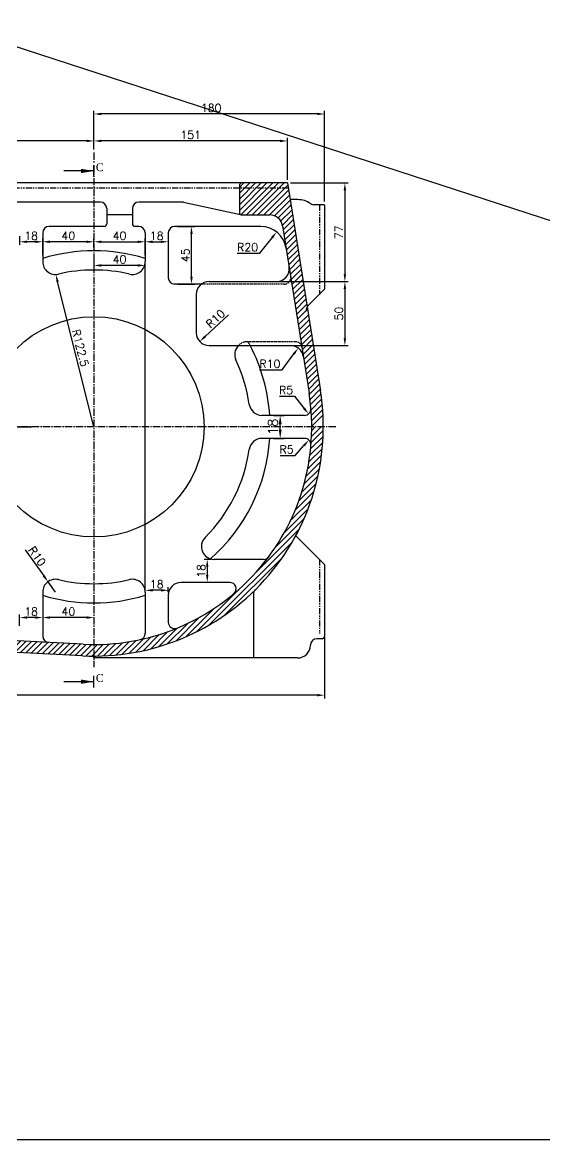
# Model space of a CAD drawing. Header units: millimetres. Extents: x -3508 to 12243, y -3609 to 4092.
# Drawn here: x 5406 to 5814, y 2347 to 3219 of the extents above; entities that cross this region are included whole.
import ezdxf

# ---------------------------------------------------------------- set-up
doc = ezdxf.new("R2010")
doc.units = ezdxf.units.MM
doc.header["$LTSCALE"] = 0.3
doc.header["$PDSIZE"] = -50
for name, pattern in [('CENTER2', [28.575, 19.05, -3.175, 3.175, -3.175]), ('HIDDEN2', [4.7625, 3.175, -1.5875]), ('PHANTOM2', [31.75, 15.875, -3.175, 3.175, -3.175, 3.175, -3.175])]:
    doc.linetypes.add(name, pattern=pattern)
for name, color, linetype in [('center', 1, 'CENTER2'), ('CHAIN ...', 8, 'PHANTOM2'), ('hatch', 6, 'Continuous'), ('hidden', 4, 'HIDDEN2')]:
    doc.layers.add(name, color=color, linetype=linetype)
doc.styles.add('ROMANTIC', font='romantic.ttf')
doc.styles.add('rs', font='romans.shx')
doc.styles.get("Standard").update_dxf_attribs({"font": 'romans.shx', "width": 1.2})
doc.dimstyles.new('ISO-25', dxfattribs={"dimscale": 2.5, "dimtxt": 2.5, "dimasz": 2.5, "dimexe": 0.7, "dimexo": 0.625, "dimtad": 1, "dimdec": 3, "dimlfac": -1, "dimzin": 9, "dimdsep": 46, "dimtxsty": 'Standard', "dimcen": 2.5, "dimclrd": 1, "dimclre": 1, "dimclrt": 7, "dimazin": 0, "dimtfac": 0.65, "dimtdec": 3, "dimtmove": 0, "dimatfit": 3, "dimfxl": 0, "dimtolj": 1, "dimarcsym": 0})
doc.dimstyles.new('sarab', dxfattribs={"dimscale": 3, "dimtxt": 2.5, "dimasz": 2.3, "dimexe": 1, "dimexo": 1, "dimtad": 1, "dimdec": 3, "dimdsep": 46, "dimtxsty": 'rs', "dimcen": 0, "dimclrd": 1, "dimclre": 1, "dimclrt": 7, "dimadec": 3, "dimazin": 2, "dimtfac": 1, "dimtdec": 3, "dimtmove": 0, "dimatfit": 3, "dimfxl": 0, "dimarcsym": 0})

# ---------------------------------------------------------------- blocks, each defined once
blk = doc.blocks.new('*D413')
at = {"color": 1, "lineweight": -2, "transparency": 16777216}
for p, q in [((5032.62, 2858.98), (5032.62, 2691.16)), ((5641.87, 2739.23), (5641.87, 2691.16)), ((5636.12, 2693.66), (5038.37, 2693.66))]:
    blk.add_line(p, q, dxfattribs=at)
at = {"color": 1, "transparency": 16777216}
for points in [[(5038.37, 2694.61), (5038.37, 2692.7), (5032.62, 2693.66)], [(5636.12, 2694.61), (5636.12, 2692.7), (5641.87, 2693.66)]]:
    blk.add_solid(points, dxfattribs=at)
at = {"layer": 'Defpoints', "color": 0, "transparency": 16777216}
for p in [(5032.62, 2861.48), (5641.87, 2741.73), (5032.62, 2693.66)]:
    blk.add_point(p, dxfattribs=at)
at = {"color": 7, "transparency": 16777216, "insert": (5337.25, 2699.98), "char_height": 6.25, "attachment_point": 5, "style": 'rs'}
blk.add_mtext('(609)', dxfattribs=at)
blk = doc.blocks.new('*D659')
at = {"color": 1, "lineweight": -2, "transparency": 16777216}
for p, q in [((5461.87, 3129.04), (5461.87, 3150.09)), ((5636.12, 3147.59), (5467.62, 3147.59)), ((5641.87, 3079.23), (5641.87, 3150.09))]:
    blk.add_line(p, q, dxfattribs=at)
at = {"color": 1, "transparency": 16777216}
for points in [[(5467.62, 3148.55), (5467.62, 3146.64), (5461.87, 3147.59)], [(5636.12, 3148.55), (5636.12, 3146.64), (5641.87, 3147.59)]]:
    blk.add_solid(points, dxfattribs=at)
at = {"layer": 'Defpoints', "color": 0, "transparency": 16777216}
for p in [(5461.87, 3147.59), (5461.87, 3126.54), (5641.87, 3076.73)]:
    blk.add_point(p, dxfattribs=at)
at = {"color": 7, "transparency": 16777216, "insert": (5553.39, 3152.28), "char_height": 6.25, "attachment_point": 5, "style": 'rs'}
blk.add_mtext('180', dxfattribs=at)
blk = doc.blocks.new('*D660')
at = {"color": 1, "lineweight": -2, "transparency": 16777216}
for p, q in [((5461.87, 3043.23), (5461.87, 3050.28)), ((5467.62, 3047.78), (5496.12, 3047.78)), ((5501.87, 3037.28), (5501.87, 3050.28))]:
    blk.add_line(p, q, dxfattribs=at)
at = {"color": 1, "transparency": 16777216}
for points in [[(5467.62, 3048.73), (5467.62, 3046.82), (5461.87, 3047.78)], [(5496.12, 3048.73), (5496.12, 3046.82), (5501.87, 3047.78)]]:
    blk.add_solid(points, dxfattribs=at)
at = {"layer": 'Defpoints', "color": 0, "transparency": 16777216}
for p in [(5501.87, 3047.78), (5461.87, 3040.73), (5501.87, 3034.78)]:
    blk.add_point(p, dxfattribs=at)
at = {"color": 7, "transparency": 16777216, "insert": (5481.87, 3052.46), "char_height": 6.25, "attachment_point": 5, "style": 'rs'}
blk.add_mtext('40', dxfattribs=at)
blk = doc.blocks.new('*D661')
at = {"color": 1, "lineweight": -2, "transparency": 16777216}
for p, q in [((5421.87, 3037.28), (5421.87, 3050.28)), ((5456.12, 3047.78), (5427.62, 3047.78)), ((5461.87, 3043.23), (5461.87, 3050.28))]:
    blk.add_line(p, q, dxfattribs=at)
at = {"color": 1, "transparency": 16777216}
for points in [[(5427.62, 3048.73), (5427.62, 3046.82), (5421.87, 3047.78)], [(5456.12, 3048.73), (5456.12, 3046.82), (5461.87, 3047.78)]]:
    blk.add_solid(points, dxfattribs=at)
at = {"layer": 'Defpoints', "color": 0, "transparency": 16777216}
for p in [(5421.87, 3047.78), (5461.87, 3040.73), (5421.87, 3034.78)]:
    blk.add_point(p, dxfattribs=at)
at = {"color": 7, "transparency": 16777216, "insert": (5441.87, 3052.46), "char_height": 6.25, "attachment_point": 5, "style": 'rs'}
blk.add_mtext('40', dxfattribs=at)
blk = doc.blocks.new('*D662')
at = {"color": 1, "lineweight": -2, "transparency": 16777216}
for p, q in [((5507.62, 3047.78), (5514.12, 3047.78)), ((5519.87, 3052.23), (5519.87, 3045.28))]:
    blk.add_line(p, q, dxfattribs=at)
at = {"color": 1, "transparency": 16777216}
for points in [[(5507.62, 3048.73), (5507.62, 3046.82), (5501.87, 3047.78)], [(5514.12, 3048.73), (5514.12, 3046.82), (5519.87, 3047.78)]]:
    blk.add_solid(points, dxfattribs=at)
at = {"layer": 'Defpoints', "color": 0, "transparency": 16777216}
for p in [(5519.87, 3054.73), (5501.87, 3047.78), (5519.87, 3047.78)]:
    blk.add_point(p, dxfattribs=at)
at = {"color": 7, "transparency": 16777216, "insert": (5510.87, 3052.46), "char_height": 6.25, "attachment_point": 5, "style": 'rs'}
blk.add_mtext('18', dxfattribs=at)
blk = doc.blocks.new('*D663')
at = {"color": 1, "lineweight": -2, "transparency": 16777216}
for p, q in [((5527.37, 3059.73), (5540.5, 3059.73)), ((5538, 3020.48), (5538, 3053.98)), ((5527.37, 3014.73), (5540.5, 3014.73))]:
    blk.add_line(p, q, dxfattribs=at)
at = {"color": 1, "transparency": 16777216}
for points in [[(5537.04, 3053.98), (5538.96, 3053.98), (5538, 3059.73)], [(5537.04, 3020.48), (5538.96, 3020.48), (5538, 3014.73)]]:
    blk.add_solid(points, dxfattribs=at)
at = {"layer": 'Defpoints', "color": 0, "transparency": 16777216}
for p in [(5524.87, 3059.73), (5538, 3059.73), (5524.87, 3014.73)]:
    blk.add_point(p, dxfattribs=at)
at = {"color": 7, "transparency": 16777216, "insert": (5533.31, 3037.23), "char_height": 6.25, "attachment_point": 5, "rotation": 90, "style": 'rs'}
blk.add_mtext('45', dxfattribs=at)
blk = doc.blocks.new('*D664')
at = {"color": 1, "lineweight": -2, "transparency": 16777216}
for p, q in [((5403.87, 3052.23), (5403.87, 3045.28)), ((5416.12, 3047.78), (5409.62, 3047.78))]:
    blk.add_line(p, q, dxfattribs=at)
at = {"color": 1, "transparency": 16777216}
for points in [[(5409.62, 3048.73), (5409.62, 3046.82), (5403.87, 3047.78)], [(5416.12, 3048.73), (5416.12, 3046.82), (5421.87, 3047.78)]]:
    blk.add_solid(points, dxfattribs=at)
at = {"layer": 'Defpoints', "color": 0, "transparency": 16777216}
for p in [(5403.87, 3054.73), (5403.87, 3047.78), (5421.87, 3047.78)]:
    blk.add_point(p, dxfattribs=at)
at = {"color": 7, "transparency": 16777216, "insert": (5412.87, 3052.46), "char_height": 6.25, "attachment_point": 5, "style": 'rs'}
blk.add_mtext('18', dxfattribs=at)
blk = doc.blocks.new('*D414')
at = {"color": 1, "lineweight": -2, "transparency": 16777216}
for p, q in [((5553.25, 2799.73), (5547.79, 2799.73)), ((5550.29, 2793.98), (5550.29, 2787.48)), ((5557.34, 2781.73), (5547.79, 2781.73))]:
    blk.add_line(p, q, dxfattribs=at)
at = {"color": 1, "transparency": 16777216}
for points in [[(5549.33, 2793.98), (5551.25, 2793.98), (5550.29, 2799.73)], [(5549.33, 2787.48), (5551.25, 2787.48), (5550.29, 2781.73)]]:
    blk.add_solid(points, dxfattribs=at)
at = {"layer": 'Defpoints', "color": 0, "transparency": 16777216}
for p in [(5555.75, 2799.73), (5550.29, 2781.73), (5559.84, 2781.73)]:
    blk.add_point(p, dxfattribs=at)
at = {"color": 7, "transparency": 16777216, "insert": (5545.6, 2790.73), "char_height": 6.25, "attachment_point": 5, "rotation": 90, "style": 'rs'}
blk.add_mtext('18', dxfattribs=at)
blk = doc.blocks.new('*D671')
at = {"color": 1, "lineweight": -2, "transparency": 16777216}
for p, q in [((5501.87, 2774.17), (5501.87, 2778.06)), ((5514.12, 2775.56), (5507.62, 2775.56)), ((5519.87, 2774.23), (5519.87, 2778.06))]:
    blk.add_line(p, q, dxfattribs=at)
at = {"color": 1, "transparency": 16777216}
for points in [[(5507.62, 2776.52), (5507.62, 2774.6), (5501.87, 2775.56)], [(5514.12, 2776.52), (5514.12, 2774.6), (5519.87, 2775.56)]]:
    blk.add_solid(points, dxfattribs=at)
at = {"layer": 'Defpoints', "color": 0, "transparency": 16777216}
for p in [(5501.87, 2775.56), (5501.87, 2771.67), (5519.87, 2771.73)]:
    blk.add_point(p, dxfattribs=at)
at = {"color": 7, "transparency": 16777216, "insert": (5510.87, 2780.25), "char_height": 6.25, "attachment_point": 5, "style": 'rs'}
blk.add_mtext('18', dxfattribs=at)
blk = doc.blocks.new('*D672')
at = {"color": 1, "lineweight": -2, "transparency": 16777216}
for p, q in [((5461.87, 3038.23), (5461.87, 3026.81)), ((5496.12, 3029.31), (5467.62, 3029.31)), ((5501.87, 2774.17), (5501.87, 3031.81))]:
    blk.add_line(p, q, dxfattribs=at)
at = {"color": 1, "transparency": 16777216}
for points in [[(5467.62, 3030.27), (5467.62, 3028.35), (5461.87, 3029.31)], [(5496.12, 3030.27), (5496.12, 3028.35), (5501.87, 3029.31)]]:
    blk.add_solid(points, dxfattribs=at)
at = {"layer": 'Defpoints', "color": 0, "transparency": 16777216}
for p in [(5461.87, 3040.73), (5461.87, 3029.31), (5501.87, 2771.67)]:
    blk.add_point(p, dxfattribs=at)
at = {"color": 7, "transparency": 16777216, "insert": (5481.87, 3034), "char_height": 6.25, "attachment_point": 5, "style": 'rs'}
blk.add_mtext('40', dxfattribs=at)
blk = doc.blocks.new('*D673')
at = {"color": 1, "lineweight": -2, "transparency": 16777216}
for p, q in [((5421.87, 2769.17), (5421.87, 2751.81)), ((5456.12, 2754.31), (5427.62, 2754.31))]:
    blk.add_line(p, q, dxfattribs=at)
at = {"color": 1, "transparency": 16777216}
for points in [[(5427.62, 2755.27), (5427.62, 2753.35), (5421.87, 2754.31)], [(5456.12, 2755.27), (5456.12, 2753.35), (5461.87, 2754.31)]]:
    blk.add_solid(points, dxfattribs=at)
at = {"layer": 'Defpoints', "color": 0, "transparency": 16777216}
for p in [(5421.87, 2771.67), (5421.87, 2754.31), (5461.87, 2754.31)]:
    blk.add_point(p, dxfattribs=at)
at = {"color": 7, "transparency": 16777216, "insert": (5441.87, 2759), "char_height": 6.25, "attachment_point": 5, "style": 'rs'}
blk.add_mtext('40', dxfattribs=at)
blk = doc.blocks.new('*D415')
at = {"color": 1, "lineweight": -2, "transparency": 16777216}
for p, q in [((5403.87, 2747.82), (5403.87, 2756.81)), ((5416.12, 2754.31), (5409.62, 2754.31))]:
    blk.add_line(p, q, dxfattribs=at)
at = {"color": 1, "transparency": 16777216}
for points in [[(5409.62, 2755.27), (5409.62, 2753.35), (5403.87, 2754.31)], [(5416.12, 2755.27), (5416.12, 2753.35), (5421.87, 2754.31)]]:
    blk.add_solid(points, dxfattribs=at)
at = {"layer": 'Defpoints', "color": 0, "transparency": 16777216}
for p in [(5403.87, 2754.31), (5421.87, 2754.31), (5403.87, 2745.32)]:
    blk.add_point(p, dxfattribs=at)
at = {"color": 7, "transparency": 16777216, "insert": (5412.87, 2759), "char_height": 6.25, "attachment_point": 5, "style": 'rs'}
blk.add_mtext('18', dxfattribs=at)
blk = doc.blocks.new('*D674')
at = {"color": 1, "lineweight": -2, "transparency": 16777216}
for p, q in [((5602.08, 2912.23), (5610.24, 2912.23)), ((5607.24, 2901.13), (5607.24, 2905.33)), ((5602.08, 2894.23), (5610.24, 2894.23))]:
    blk.add_line(p, q, dxfattribs=at)
at = {"color": 1, "transparency": 16777216}
for points in [[(5606.09, 2905.33), (5608.39, 2905.33), (5607.24, 2912.23)], [(5606.09, 2901.13), (5608.39, 2901.13), (5607.24, 2894.23)]]:
    blk.add_solid(points, dxfattribs=at)
at = {"layer": 'Defpoints', "color": 0, "transparency": 16777216}
for p in [(5599.08, 2912.23), (5607.24, 2912.23), (5599.08, 2894.23)]:
    blk.add_point(p, dxfattribs=at)
at = {"color": 7, "transparency": 16777216, "insert": (5601.61, 2903.23), "char_height": 7.5, "attachment_point": 5, "rotation": 90, "style": 'rs'}
blk.add_mtext('18', dxfattribs=at)
blk = doc.blocks.new('*D675')
at = {"color": 1, "lineweight": -2, "transparency": 16777216}
blk.add_line((5461.87, 2903.23), (5433.55, 3016.49), dxfattribs=at)
at = {"color": 1, "transparency": 16777216}
blk.add_solid([(5434.48, 3016.72), (5432.62, 3016.26), (5432.15, 3022.07)], dxfattribs=at)
at = {"layer": 'Defpoints', "color": 0, "transparency": 16777216}
for p in [(5432.15, 3022.07), (5461.87, 2903.23)]:
    blk.add_point(p, dxfattribs=at)
at = {"color": 7, "transparency": 16777216, "insert": (5451.29, 2964.87), "char_height": 6.25, "attachment_point": 5, "rotation": 284.03992, "style": 'rs'}
blk.add_mtext('R122.5', dxfattribs=at)
blk = doc.blocks.new('*D682')
at = {"color": 1, "lineweight": -2, "transparency": 16777216}
for p, q in [((5242.87, 3062.73), (5242.87, 3129.04)), ((5456.12, 3126.54), (5248.62, 3126.54))]:
    blk.add_line(p, q, dxfattribs=at)
at = {"color": 1, "transparency": 16777216}
for points in [[(5248.62, 3127.49), (5248.62, 3125.58), (5242.87, 3126.54)], [(5456.12, 3127.49), (5456.12, 3125.58), (5461.87, 3126.54)]]:
    blk.add_solid(points, dxfattribs=at)
at = {"layer": 'Defpoints', "color": 0, "transparency": 16777216}
for p in [(5242.87, 3126.54), (5461.87, 3126.54), (5242.87, 3060.23)]:
    blk.add_point(p, dxfattribs=at)
at = {"color": 7, "transparency": 16777216, "insert": (5355.4, 3131.22), "char_height": 6.25, "attachment_point": 5, "style": 'rs'}
blk.add_mtext('219', dxfattribs=at)
blk = doc.blocks.new('*D696')
at = {"color": 1, "lineweight": -2, "transparency": 16777216}
blk.add_line((5566.93, 2990.82), (5548.66, 2973.83), dxfattribs=at)
at = {"color": 1, "transparency": 16777216}
blk.add_solid([(5548.01, 2974.53), (5549.31, 2973.13), (5544.45, 2969.92)], dxfattribs=at)
at = {"layer": 'Defpoints', "color": 0, "transparency": 16777216}
for p in [(5551.77, 2976.73), (5544.45, 2969.92)]:
    blk.add_point(p, dxfattribs=at)
at = {"color": 7, "transparency": 16777216, "insert": (5556.71, 2987.72), "char_height": 6.25, "attachment_point": 5, "rotation": 42.91259, "style": 'rs'}
blk.add_mtext('R10', dxfattribs=at)
blk = doc.blocks.new('*D697')
at = {"color": 1, "lineweight": -2, "transparency": 16777216}
for p, q in [((5408.15, 2807.24), (5422.69, 2786.97)), ((5431.87, 2774.17), (5426.04, 2782.29))]:
    blk.add_line(p, q, dxfattribs=at)
at = {"color": 1, "transparency": 16777216}
blk.add_solid([(5423.47, 2787.52), (5421.91, 2786.41), (5426.04, 2782.29)], dxfattribs=at)
at = {"layer": 'Defpoints', "color": 0, "transparency": 16777216}
for p in [(5426.04, 2782.29), (5431.87, 2774.17)]:
    blk.add_point(p, dxfattribs=at)
at = {"color": 7, "transparency": 16777216, "insert": (5417.55, 2802.17), "char_height": 6.25, "attachment_point": 5, "rotation": 305.6528, "style": 'rs'}
blk.add_mtext('R10', dxfattribs=at)
blk = doc.blocks.new('*D390')
at = {"color": 1, "lineweight": -2, "transparency": 16777216}
for p, q in [((5615.37, 3093.73), (5660.24, 3093.73)), ((5657.74, 3087.98), (5657.74, 3022.48)), ((5604.48, 3016.73), (5660.24, 3016.73))]:
    blk.add_line(p, q, dxfattribs=at)
at = {"color": 1, "transparency": 16777216}
for points in [[(5656.78, 3087.98), (5658.69, 3087.98), (5657.74, 3093.73)], [(5656.78, 3022.48), (5658.69, 3022.48), (5657.74, 3016.73)]]:
    blk.add_solid(points, dxfattribs=at)
at = {"layer": 'Defpoints', "color": 0, "transparency": 16777216}
for p in [(5612.87, 3093.73), (5601.98, 3016.73), (5657.74, 3016.73)]:
    blk.add_point(p, dxfattribs=at)
at = {"color": 7, "transparency": 16777216, "insert": (5653.05, 3055.23), "char_height": 6.25, "attachment_point": 5, "rotation": 90, "style": 'rs'}
blk.add_mtext('77', dxfattribs=at)
blk = doc.blocks.new('*D391')
at = {"color": 1, "lineweight": -2, "transparency": 16777216}
for p, q in [((5657.74, 3010.98), (5657.74, 2972.48)), ((5613.68, 2966.73), (5660.24, 2966.73))]:
    blk.add_line(p, q, dxfattribs=at)
at = {"color": 1, "transparency": 16777216}
for points in [[(5656.78, 3010.98), (5658.69, 3010.98), (5657.74, 3016.73)], [(5656.78, 2972.48), (5658.69, 2972.48), (5657.74, 2966.73)]]:
    blk.add_solid(points, dxfattribs=at)
at = {"layer": 'Defpoints', "color": 0, "transparency": 16777216}
for p in [(5657.74, 3016.73), (5611.18, 2966.73), (5657.74, 2966.73)]:
    blk.add_point(p, dxfattribs=at)
at = {"color": 7, "transparency": 16777216, "insert": (5653.05, 2991.73), "char_height": 6.25, "attachment_point": 5, "rotation": 90, "style": 'rs'}
blk.add_mtext('50', dxfattribs=at)
blk = doc.blocks.new('*D577')
at = {"color": 1, "lineweight": -2, "transparency": 16777216}
for p, q in [((5461.87, 3119.9), (5461.87, 3129.04)), ((5607.12, 3126.54), (5467.62, 3126.54)), ((5612.87, 3096.23), (5612.87, 3129.04))]:
    blk.add_line(p, q, dxfattribs=at)
at = {"color": 1, "transparency": 16777216}
for points in [[(5467.62, 3127.49), (5467.62, 3125.58), (5461.87, 3126.54)], [(5607.12, 3127.49), (5607.12, 3125.58), (5612.87, 3126.54)]]:
    blk.add_solid(points, dxfattribs=at)
at = {"layer": 'Defpoints', "color": 0, "transparency": 16777216}
for p in [(5461.87, 3126.54), (5461.87, 3117.4), (5612.87, 3093.73)]:
    blk.add_point(p, dxfattribs=at)
at = {"color": 7, "transparency": 16777216, "insert": (5537.37, 3131.22), "char_height": 6.25, "attachment_point": 5, "style": 'rs'}
blk.add_mtext('151', dxfattribs=at)
blk = doc.blocks.new('*D585')
at = {"color": 1, "lineweight": -2, "transparency": 16777216}
for p, q in [((5606.74, 2927.27), (5618.42, 2927.27)), ((5618.42, 2927.27), (5625.81, 2917.82))]:
    blk.add_line(p, q, dxfattribs=at)
at = {"color": 1, "transparency": 16777216}
blk.add_solid([(5626.57, 2918.41), (5625.06, 2917.23), (5629.36, 2913.29)], dxfattribs=at)
at = {"layer": 'Defpoints', "color": 0, "transparency": 16777216}
for p in [(5626.28, 2917.23), (5629.36, 2913.29)]:
    blk.add_point(p, dxfattribs=at)
at = {"color": 7, "transparency": 16777216, "insert": (5611.8, 2931.96), "char_height": 6.25, "attachment_point": 5, "style": 'rs'}
blk.add_mtext('R5', dxfattribs=at)
blk = doc.blocks.new('_DatumFilled')
at = {"color": 0, "linetype": 'ByBlock'}
blk.add_solid([(0, 0.58), (-1, 0), (0, -0.58)], dxfattribs=at)
blk = doc.blocks.new('*D586')
at = {"color": 1, "lineweight": -2, "transparency": 16777216}
for p, q in [((5608.82, 2947.77), (5617.89, 2960.15)), ((5591.19, 2947.77), (5608.82, 2947.77))]:
    blk.add_line(p, q, dxfattribs=at)
at = {"color": 1, "transparency": 16777216}
blk.add_solid([(5617.12, 2960.72), (5618.67, 2959.59), (5621.29, 2964.79)], dxfattribs=at)
at = {"layer": 'Defpoints', "color": 0, "transparency": 16777216}
for p in [(5621.29, 2964.79), (5615.38, 2956.73)]:
    blk.add_point(p, dxfattribs=at)
at = {"color": 7, "transparency": 16777216, "insert": (5599.22, 2952.46), "char_height": 6.25, "attachment_point": 5, "style": 'rs'}
blk.add_mtext('R10', dxfattribs=at)
blk = doc.blocks.new('*D587')
at = {"color": 1, "lineweight": -2, "transparency": 16777216}
for p, q in [((5591.4, 3038.86), (5600.88, 3050.94)), ((5573.77, 3038.86), (5591.4, 3038.86))]:
    blk.add_line(p, q, dxfattribs=at)
at = {"color": 1, "transparency": 16777216}
blk.add_solid([(5600.12, 3051.53), (5601.63, 3050.35), (5604.43, 3055.46)], dxfattribs=at)
at = {"layer": 'Defpoints', "color": 0, "transparency": 16777216}
for p in [(5604.43, 3055.46), (5592.08, 3039.73)]:
    blk.add_point(p, dxfattribs=at)
at = {"color": 7, "transparency": 16777216, "insert": (5581.8, 3043.55), "char_height": 6.25, "attachment_point": 5, "style": 'rs'}
blk.add_mtext('R20', dxfattribs=at)
blk = doc.blocks.new('*D588')
at = {"color": 1, "lineweight": -2, "transparency": 16777216}
for p, q in [((5618.81, 2880.94), (5625.77, 2888.67)), ((5607.13, 2880.94), (5618.81, 2880.94))]:
    blk.add_line(p, q, dxfattribs=at)
at = {"color": 1, "transparency": 16777216}
blk.add_solid([(5625.06, 2889.31), (5626.49, 2888.03), (5629.62, 2892.94)], dxfattribs=at)
at = {"layer": 'Defpoints', "color": 0, "transparency": 16777216}
for p in [(5626.28, 2889.23), (5629.62, 2892.94)]:
    blk.add_point(p, dxfattribs=at)
at = {"color": 7, "transparency": 16777216, "insert": (5612.19, 2885.63), "char_height": 6.25, "attachment_point": 5, "style": 'rs'}
blk.add_mtext('R5', dxfattribs=at)

msp = doc.modelspace()

# ---------------------------------------------------------------- hatches: boundary and pattern name
at = {"layer": 'hatch'}
h = msp.add_hatch(dxfattribs=at)
h.set_pattern_fill('ANSI31', color=256, style=0)
h.set_pattern_definition([(45, (1118.387, 3110.5785), (-2.245064, 2.245064), [])])
h.paths.add_polyline_path([(5154.6215, 2739.325), (5154.6215, 2748.3362), (5057.0963, 2753.1992, -0.39969488), (5041.8931, 2769.1794), (5041.8931, 2869.3076), (5044.2013, 2903.2266), (5035.1397, 2903.2266), (5032.8931, 2869.6122), (5032.8931, 2769.1794, 0.39969488), (5056.648, 2744.2104)])
h.paths.add_polyline_path([(5278.6215, 2733.1418), (5278.6215, 2742.153), (5154.6215, 2748.3362), (5154.6215, 2739.325)])
h.paths.add_polyline_path([(5278.6215, 2742.153), (5278.6215, 2733.1418), (5452.9569, 2724.4487, 0.01245641), (5461.8715, 2724.2266), (5461.8715, 2733.2266, -0.01245641), (5453.4051, 2733.4375)])
h.paths.add_polyline_path([(5640.8715, 2903.2266), (5631.8715, 2903.2266, -0.41421356), (5461.8715, 2733.2266), (5461.8715, 2724.2266, 0.41421356)])

# ---------------------------------------------------------------- linework, layer by layer
for p, q in [((2666.3122, 4091.8082), (8019.6586, 2346.5266)), ((5612.8715, 3093.7266), (5047.8715, 3093.7266)), ((5575.3715, 3091.7266), (5575.3715, 3070.7266)), ((5612.8715, 3093.7266), (5638.6578, 2931.291)), ((5620.8715, 3080.7266), (5614.7746, 3080.7266)), ((5466.8715, 3078.7266), (5396.8715, 3078.7266)), ((5471.8715, 3073.7266), (5471.8715, 3061.7266)), ((5491.8715, 3073.7266), (5491.8715, 3061.7266)), ((5531.8715, 3078.7266), (5496.8715, 3078.7266)), ((5531.8715, 3078.7266), (5576.305, 3069.0347)), ((5641.8715, 3076.7266), (5633.833, 3076.7266)), ((5641.8715, 3076.7266), (5641.8715, 3010.7266)), ((5491.8715, 3068.7266), (5471.8715, 3068.7266)), ((5577.3715, 3068.7266), (5599.1898, 3068.7266)), ((5421.8715, 3054.7266), (5421.8715, 3032.2857)), ((5469.8715, 3059.7266), (5426.8715, 3059.7266)), ((5496.8715, 3059.7266), (5493.8715, 3059.7266)), ((5501.8715, 3054.7266), (5501.8715, 3032.2857)), ((5519.8715, 3054.7266), (5519.8715, 3019.7266)), ((5592.0808, 3059.7266), (5524.8715, 3059.7266)), ((5609.0661, 3060.2944), (5629.7691, 2929.8799)), ((5545.7708, 3014.7266), (5524.8715, 3014.7266)), ((5551.7708, 3016.7266), (5604.2697, 3016.7266)), ((5641.8715, 3010.7266), (5628.8949, 2997.75)), ((5541.7708, 3006.7266), (5541.7708, 2976.7266)), ((5541.7708, 2991.7266), (5541.7708, 2991.7266)), ((5551.7708, 2966.7266), (5613.7238, 2966.7266)), ((5626.2765, 2912.2266), (5593.0022, 2912.2266)), ((5626.2765, 2894.2266), (5593.0022, 2894.2266)), ((5641.8715, 2795.7266), (5619.3916, 2818.2065)), ((5594.2451, 2799.7266), (5555.7544, 2799.7266)), ((5641.8715, 2795.7266), (5641.8715, 2739.7266)), ((5567.809, 2781.7266), (5529.8715, 2781.7266)), ((5421.8715, 2774.1675), (5421.8715, 2739.7668)), ((5501.8715, 2774.1675), (5501.8715, 2741.9814)), ((5519.8715, 2771.7266), (5519.8715, 2750.7274)), ((5586.3715, 2773.3083), (5586.3715, 2722.7266)), ((5453.4051, 2733.4375), (5057.0963, 2753.1992)), ((5452.9569, 2724.4487), (5056.648, 2744.2104)), ((5639.8726, 2737.7266), (5635.8715, 2737.7266)), ((5639.8726, 2737.7266), (5635.8715, 2737.7266)), ((5639.8715, 2737.7266), (5635.8715, 2737.7266)), ((5639.8715, 2737.7266), (5635.8715, 2737.7266)), ((5461.8715, 2722.7266), (5461.8715, 2724.2266)), ((5612.8715, 2722.7266), (5461.8715, 2722.7266)), ((5620.8715, 2722.7266), (5461.8715, 2722.7266)), ((2666.3122, 2346.5266), (8019.6586, 2346.5266))]:
    msp.add_line(p, q)
at = {"color": 60}
for p, q in [((5461.8715, 3098.5867), (5461.8715, 3107.6036)), ((5461.8715, 2699.7102), (5461.8715, 2708.727))]:
    msp.add_line(p, q, dxfattribs=at)
at = {"color": 1}
msp.add_line((5400.6211, 2903.2266), (5413.1211, 2903.2266), dxfattribs=at)
msp.add_circle((5461.8715, 2903.2266), 86)
for centre, radius, start, end in [((5577.3715, 3091.7266), 2, 90, 180), ((5620.8715, 3062.7266), 18, 55.6988472, 90), ((5466.8715, 3073.7266), 5, 0, 90), ((5496.8715, 3073.7266), 5, 90, 180), ((5633.833, 3081.7266), 5, 235.6988472, 270), ((5577.3715, 3070.7266), 2, 180, 270), ((5599.1898, 3058.7266), 10, 9.0203041, 90), ((5426.8715, 3054.7266), 5, 90, 180), ((5469.8715, 3061.7266), 2, 270, 0), ((5493.8715, 3061.7266), 2, 180, 270), ((5496.8715, 3054.7266), 5, 0, 90), ((5524.8715, 3054.7266), 5, 90, 180), ((5592.0808, 3039.7266), 20, 9.0203041, 90), ((5461.8715, 2903.2266), 137.5, 73.0876102, 106.9123898), ((5431.8715, 3032.2857), 10, 180, 283.0861048), ((5491.8715, 3032.2857), 10, 256.9138952, 0), ((5604.2697, 3026.7266), 10, 270, 9.0203041), ((5461.8715, 2903.2266), 122.5, 76.9138952, 103.0861048), ((5524.8715, 3019.7266), 5, 180, 270), ((5551.7708, 3006.7266), 10, 90, 180), ((5632.4841, 2994.2681), 5, 135, 188.328104), ((5551.7708, 2976.7266), 10, 180, 270), ((5581.7214, 2959.7266), 10, 135.572996, 205.2402672), ((5461.8715, 2903.2266), 137.5, 3.7529523, 27.5044938), ((5615.3821, 2956.7266), 10, 9.0203041, 90), ((5461.8715, 2903.2266), 122.5, 8.2444192, 25.2402672), ((5461.8715, 2903.2266), 179, 267.1453479, 9.0203041), ((5461.8715, 2903.2266), 170, 267.1453479, 9.0203041), ((5593.0022, 2922.2266), 10, 188.2444192, 270), ((5626.2765, 2917.2266), 5, 270, 4.8673122), ((5461.8715, 2903.2266), 137.5, 311.4402931, 356.2470477), ((5593.0022, 2884.2266), 10, 90, 171.7555808), ((5626.2765, 2889.2266), 5, 355.1326878, 90), ((5461.8715, 2903.2266), 122.5, 315.1170803, 351.7555808), ((5555.7544, 2809.7266), 10, 135.1170803, 270), ((5594.2451, 2804.7266), 5, 270, 323.3468249), ((5431.8715, 2774.1675), 10, 76.9138952, 180), ((5461.8715, 2903.2266), 122.5, 256.9138952, 283.0861048), ((5491.8715, 2774.1675), 10, 0, 103.0861048), ((5529.8715, 2771.7266), 10, 90, 180), ((5567.809, 2776.7266), 5, 309.9445052, 90), ((5591.3715, 2772.5141), 5, 134.7330298, 180), ((5461.8715, 2903.2266), 137.5, 253.0876102, 286.9123898), ((5524.8715, 2750.7274), 5, 180, 292.4463506), ((5496.8715, 2741.9814), 5, 282.2466897, 0), ((5426.8715, 2739.7668), 5, 180, 267.1453479), ((5620.8715, 2732.7266), 10, 270, 0), ((5635.8715, 2732.7266), 5, 90, 180), ((5639.8715, 2739.7266), 2, 270, 0)]:
    msp.add_arc(centre, radius, start, end)
at = {"layer": 'center'}
for p, q in [((5461.8715, 3117.3993), (5461.8715, 3109.0077)), ((5461.8715, 3107.6036), (5461.8715, 3098.5867)), ((5461.8715, 3097.5898), (5461.8715, 2715.4481)), ((5650.6843, 2903.2266), (5018.3717, 2903.2266))]:
    msp.add_line(p, q, dxfattribs=at)
at = {"layer": 'CHAIN ...'}
for p, q in [((5613.3844, 3089.7266), (5047.6042, 3089.7266)), ((5637.8715, 3076.7266), (5637.8715, 3006.7266)), ((5637.8715, 2799.7266), (5637.8715, 2741.7266)), ((5637.8715, 2799.7266), (5637.8715, 2741.7266))]:
    msp.add_line(p, q, dxfattribs=at)
at = {"layer": 'hatch'}
for p, q in [((5575.3715, 3090.1212), (5578.9769, 3093.7266)), ((5575.3715, 3085.6311), (5583.4671, 3093.7266)), ((5575.3715, 3081.1409), (5587.9572, 3093.7266)), ((5575.3715, 3076.6508), (5592.4473, 3093.7266)), ((5575.3715, 3072.1607), (5596.9374, 3093.7266)), ((5576.5876, 3068.8866), (5601.4276, 3093.7266)), ((5580.9177, 3068.7266), (5605.9177, 3093.7266)), ((5585.4078, 3068.7266), (5610.4078, 3093.7266)), ((5589.898, 3068.7266), (5613.1492, 3091.9778)), ((5594.3881, 3068.7266), (5613.7643, 3088.1028)), ((5598.8782, 3068.7266), (5614.3794, 3084.2278)), ((5602.7233, 3068.0815), (5614.9946, 3080.3528)), ((5605.5638, 3066.4319), (5615.6097, 3076.4778)), ((5607.6616, 3064.0396), (5616.2249, 3072.6029)), ((5608.9618, 3060.8497), (5616.84, 3068.7279)), ((5609.5909, 3056.9886), (5617.4552, 3064.8529)), ((5610.2061, 3053.1137), (5618.0703, 3060.9779)), ((5610.8212, 3049.2387), (5618.6855, 3057.1029)), ((5611.4363, 3045.3637), (5619.3006, 3053.2279)), ((5612.0515, 3041.4887), (5619.9158, 3049.353)), ((5612.6666, 3037.6137), (5620.5309, 3045.478)), ((5613.2818, 3033.7387), (5621.146, 3041.603)), ((5613.8969, 3029.8638), (5621.7612, 3037.728)), ((5614.5121, 3025.9888), (5622.3763, 3033.853)), ((5615.1272, 3022.1138), (5622.9915, 3029.9781)), ((5615.7424, 3018.2388), (5623.6066, 3026.1031)), ((5616.3575, 3014.3638), (5624.2218, 3022.2281)), ((5616.9726, 3010.4888), (5624.8369, 3018.3531)), ((5617.5878, 3006.6139), (5625.4521, 3014.4781)), ((5618.2029, 3002.7389), (5626.0672, 3010.6031)), ((5618.8181, 2998.8639), (5626.6823, 3006.7282)), ((5619.4332, 2994.9889), (5627.2975, 3002.8532)), ((5620.0484, 2991.1139), (5627.9126, 2998.9782)), ((5620.6635, 2987.2389), (5628.5278, 2995.1032)), ((5621.3565, 2982.8734), (5629.2208, 2990.7377)), ((5621.9717, 2978.9985), (5629.8359, 2986.8627)), ((5622.5868, 2975.1235), (5630.4511, 2982.9877)), ((5623.202, 2971.2485), (5631.0662, 2979.1127)), ((5623.8171, 2967.3735), (5631.6814, 2975.2378)), ((5624.4323, 2963.4985), (5632.2965, 2971.3628)), ((5625.0474, 2959.6235), (5632.9117, 2967.4878)), ((5625.6625, 2955.7486), (5633.5268, 2963.6128)), ((5626.2777, 2951.8736), (5634.142, 2959.7378)), ((5626.8928, 2947.9986), (5634.7571, 2955.8629)), ((5627.508, 2944.1236), (5635.3722, 2951.9879)), ((5628.1231, 2940.2486), (5635.9874, 2948.1129)), ((5628.7383, 2936.3736), (5636.6025, 2944.2379)), ((5629.3534, 2932.4987), (5637.2177, 2940.3629)), ((5629.9644, 2928.6195), (5637.8328, 2936.4879)), ((5630.5127, 2924.6777), (5638.448, 2932.613)), ((5630.9762, 2920.6511), (5639.0466, 2928.7215)), ((5631.3499, 2916.5346), (5639.572, 2924.7567)), ((5631.628, 2912.3226), (5640.0156, 2920.7102)), ((5631.8043, 2908.0087), (5640.373, 2916.5774)), ((5631.5122, 2903.2266), (5640.6387, 2912.3531))]:
    msp.add_line(p, q, dxfattribs=at)
at = {"layer": 'hidden'}
for p, q in [((5556.9728, 3014.7266), (5545.7708, 3014.7266)), ((5610.4436, 3014.7266), (5556.9728, 3014.7266)), ((5619.1747, 2969.7266), (5581.7214, 2969.7266))]:
    msp.add_line(p, q, dxfattribs=at)
for centre, radius, start, end in [((5610.4436, 3019.7266), 5, 270, 9.0203041), ((5581.7214, 2959.7266), 10, 90, 135.572996), ((5461.8715, 2903.2266), 137.5, 27.5044938, 28.9231692), ((5619.1747, 2964.7266), 5, 9.0203041, 90)]:
    msp.add_arc(centre, radius, start, end, dxfattribs=at)

# ---------------------------------------------------------------- texts
at = {"style": 'ROMANTIC'}
for p in [(5463.3493, 3102.94), (5463.3493, 2704.0635)]:
    msp.add_text('C', height=6.1, dxfattribs=at).set_placement(p)

# ---------------------------------------------------------------- dimensions: what is measured, and where the dimension line sits
for base, p1, p2, picture, middle in [((5461.8715, 3147.5936), (5641.8715, 3076.7266), (5461.8715, 3126.5354), '*D659', (5553.3933, 3147.5936)), ((5242.8715, 3126.5354), (5461.8715, 3126.5354), (5242.8715, 3060.2266), '*D682', (5355.3968, 3126.5354))]:
    dim = msp.add_linear_dim(base=base, p1=p1, p2=p2, dimstyle='sarab', override={"dimscale": 2.5, "dimdec": 2, "dimadec": 2, "dimtdec": 2, "dimatfit": 0})
    dim.commit()
    dim.dimension.update_dxf_attribs({"geometry": picture, "text_midpoint": middle, "dimtype": 160})
for base, p1, p2, override, picture, middle in [((5461.8715, 3126.5354), (5612.8715, 3093.7266), (5461.8715, 3117.3993), {"dimscale": 2.5, "dimdec": 2, "dimadec": 2, "dimtdec": 2}, '*D577', (5537.3715, 3131.2229)), ((5403.8715, 3047.7754), (5421.8715, 3047.7754), (5403.8715, 3054.7266), {"dimscale": 2.5, "dimdec": 2, "dimadec": 2, "dimtdec": 2, "dimatfit": 0}, '*D664', (5412.8715, 3052.4629)), ((5421.8715, 3047.7754), (5461.8715, 3040.7266), (5421.8715, 3034.7798), {"dimscale": 2.5, "dimdec": 2, "dimadec": 2, "dimtdec": 2, "dimatfit": 0}, '*D661', (5441.8715, 3052.4629)), ((5501.8715, 3047.7754), (5461.8715, 3040.7266), (5501.8715, 3034.7798), {"dimscale": 2.5, "dimdec": 2, "dimadec": 2, "dimtdec": 2, "dimatfit": 0}, '*D660', (5481.8715, 3052.4629)), ((5519.8715, 3047.7754), (5501.8715, 3047.7754), (5519.8715, 3054.7266), {"dimscale": 2.5, "dimdec": 2, "dimadec": 2, "dimtdec": 2, "dimatfit": 0}, '*D662', (5510.8715, 3052.4629)), ((5461.8715, 3029.3103), (5501.8715, 2771.6734), (5461.8715, 3040.7266), {"dimscale": 2.5, "dimdec": 2, "dimadec": 2, "dimtdec": 2, "dimatfit": 0}, '*D672', (5481.8715, 3033.9978)), ((5501.8715, 2775.5633), (5519.8715, 2771.7266), (5501.8715, 2771.6734), {"dimscale": 2.5, "dimdec": 2, "dimadec": 2, "dimtdec": 2, "dimatfit": 0}, '*D671', (5510.8715, 2780.2508)), ((5421.8715, 2754.3103), (5461.8715, 2754.3103), (5421.8715, 2771.6734), {"dimscale": 2.5, "dimdec": 2, "dimadec": 2, "dimtdec": 2, "dimatfit": 0}, '*D673', (5441.8715, 2758.9978)), ((5403.8715, 2754.3103), (5421.8715, 2754.3103), (5403.8715, 2745.319), {"dimscale": 2.5, "dimdec": 2, "dimadec": 2, "dimtdec": 2, "dimatfit": 0}, '*D415', (5412.8715, 2758.9978))]:
    dim = msp.add_linear_dim(base=base, p1=p1, p2=p2, dimstyle='sarab', override=override)
    dim.commit()
    dim.dimension.update_dxf_attribs({"geometry": picture, "text_midpoint": middle})
for base, p1, p2, override, picture, middle in [((5657.7362, 3016.7266), (5612.8715, 3093.7266), (5601.9826, 3016.7266), {"dimscale": 2.5, "dimdec": 2, "dimadec": 2, "dimtdec": 2}, '*D390', (5653.0487, 3055.2266)), ((5537.9988, 3059.7266), (5524.8715, 3014.7266), (5524.8715, 3059.7266), {"dimscale": 2.5, "dimdec": 2, "dimadec": 2, "dimtdec": 2, "dimatfit": 0}, '*D663', (5533.3113, 3037.2266)), ((5657.7362, 2966.7266), (5657.7362, 3016.7266), (5611.1761, 2966.7266), {"dimscale": 2.5, "dimdec": 2, "dimadec": 2, "dimtdec": 2}, '*D391', (5653.0487, 2991.7266)), ((5550.2902, 2781.7266), (5555.7544, 2799.7266), (5559.8396, 2781.7266), {"dimscale": 2.5, "dimdec": 2, "dimadec": 2, "dimtdec": 2, "dimatfit": 0}, '*D414', (5545.6027, 2790.7266))]:
    dim = msp.add_linear_dim(base=base, p1=p1, p2=p2, angle=90, dimstyle='sarab', override=override)
    dim.commit()
    dim.dimension.update_dxf_attribs({"geometry": picture, "text_midpoint": middle})
for center, mpoint, override, picture, middle in [((5592.0808, 3039.7266), (5604.4262, 3055.4616), {"dimscale": 2.5, "dimtoh": 1, "dimdec": 2, "dimcen": 2.5, "dimadec": 1, "dimtdec": 2, "dimldrblk": 'DatumFilled'}, '*D587', (5581.8047, 3038.8626)), ((5461.8715, 2903.2266), (5432.1533, 3022.0671), {"dimscale": 2.5, "dimdec": 2, "dimadec": 2, "dimtdec": 2, "dimatfit": 0}, '*D675', (5446.7405, 2963.7344)), ((5551.7708, 2976.7266), (5544.4468, 2969.9178), {"dimscale": 2.5, "dimdec": 2, "dimadec": 2, "dimtdec": 2}, '*D696', (5559.899, 2984.2832)), ((5615.3821, 2956.7266), (5621.2924, 2964.793), {"dimscale": 2.5, "dimtoh": 1, "dimdec": 2, "dimcen": 2.5, "dimadec": 1, "dimtdec": 2, "dimldrblk": 'DatumFilled'}, '*D586', (5599.2244, 2947.7743)), ((5626.2765, 2917.2266), (5629.3574, 2913.2885), {"dimscale": 2.5, "dimtoh": 1, "dimdec": 2, "dimcen": 2.5, "dimadec": 1, "dimtdec": 2, "dimtmove": 1, "dimldrblk": 'DatumFilled'}, '*D585', (5618.4203, 2927.2686)), ((5626.2765, 2889.2266), (5629.6235, 2892.9412), {"dimscale": 2.5, "dimtoh": 1, "dimdec": 2, "dimcen": 2.5, "dimadec": 1, "dimtdec": 2, "dimtmove": 1, "dimldrblk": 'DatumFilled'}, '*D588', (5618.8107, 2880.9406))]:
    dim = msp.add_radius_dim(center=center, mpoint=mpoint, dimstyle='sarab', override=override)
    dim.commit()
    dim.dimension.update_dxf_attribs({"geometry": picture, "text_midpoint": middle, "dimtype": 164})
dim = msp.add_linear_dim(base=(5607.2355, 2912.2266), p1=(5599.0767, 2894.2266), p2=(5599.0767, 2912.2266), angle=90, dimstyle='sarab')
dim.commit()
dim.dimension.update_dxf_attribs({"geometry": '*D674', "text_midpoint": (5601.6105, 2903.2266)})
dim = msp.add_linear_dim(base=(5032.6215, 2693.6557), p1=(5641.8715, 2741.7266), p2=(5032.6215, 2861.4766), angle=180, text='(609)', dimstyle='sarab', override={"dimscale": 2.5, "dimdec": 2, "dimadec": 2, "dimtdec": 2, "dimatfit": 0})
dim.commit()
dim.dimension.update_dxf_attribs({"geometry": '*D413', "text_midpoint": (5337.2465, 2699.9801)})
dim = msp.add_radius_dim(center=(5431.8715, 2774.1675), mpoint=(5426.0428, 2782.2931), dimstyle='sarab', override={"dimscale": 2.5, "dimdec": 2, "dimadec": 2, "dimtdec": 2})
dim.commit()
dim.dimension.update_dxf_attribs({"geometry": '*D697', "text_midpoint": (5417.5542, 2802.169)})

# ---------------------------------------------------------------- leaders
for points in [[(5461.8715, 3103.0952), (5438.3655, 3103.0952)], [(5461.8715, 2704.2186), (5438.3655, 2704.2186)]]:
    msp.add_leader(points, dimstyle='ISO-25', override={"dimscale": 2, "dimasz": 5})

doc.saveas('drawing.dxf')
